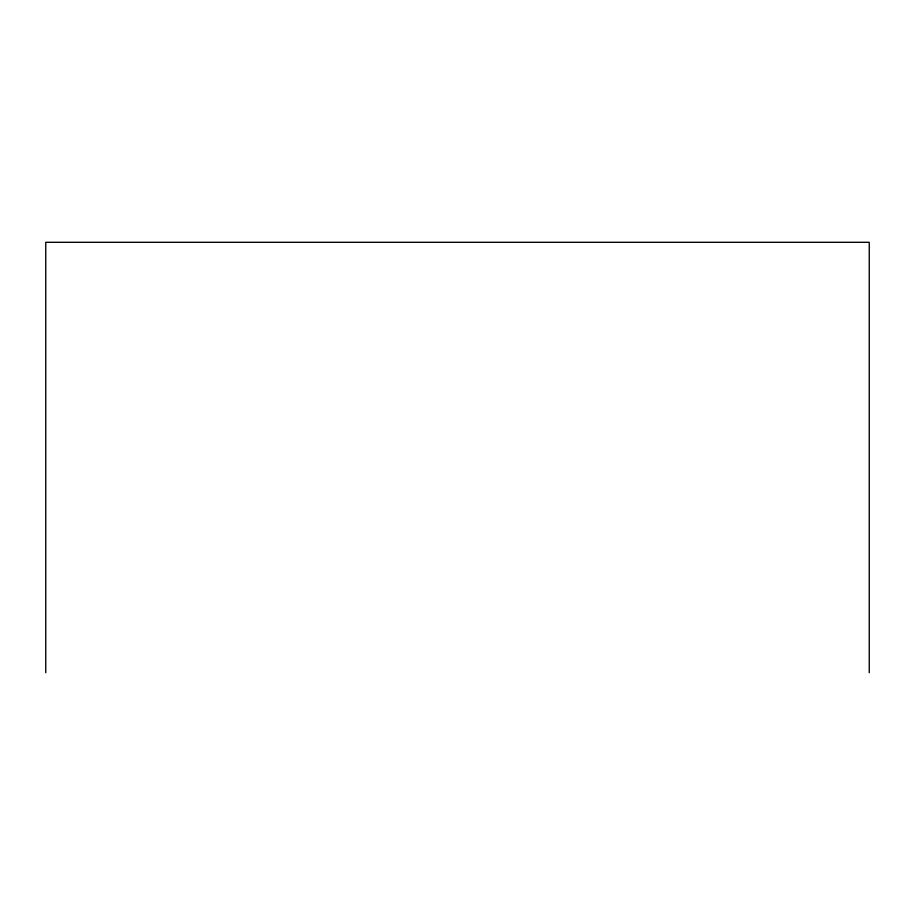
<?xml version="1.0" encoding="UTF-8"?>
<svg xmlns="http://www.w3.org/2000/svg" width="915" height="915" viewBox="0 0 915 915"><rect width="100%" height="100%" fill="white"/><g stroke="black" fill="none" stroke-linecap="round" stroke-linejoin="round"><path stroke-width="1.37" d="M869.25 672.697L869.25 242.303L45.75 242.303L45.75 672.697"/></g></svg>
